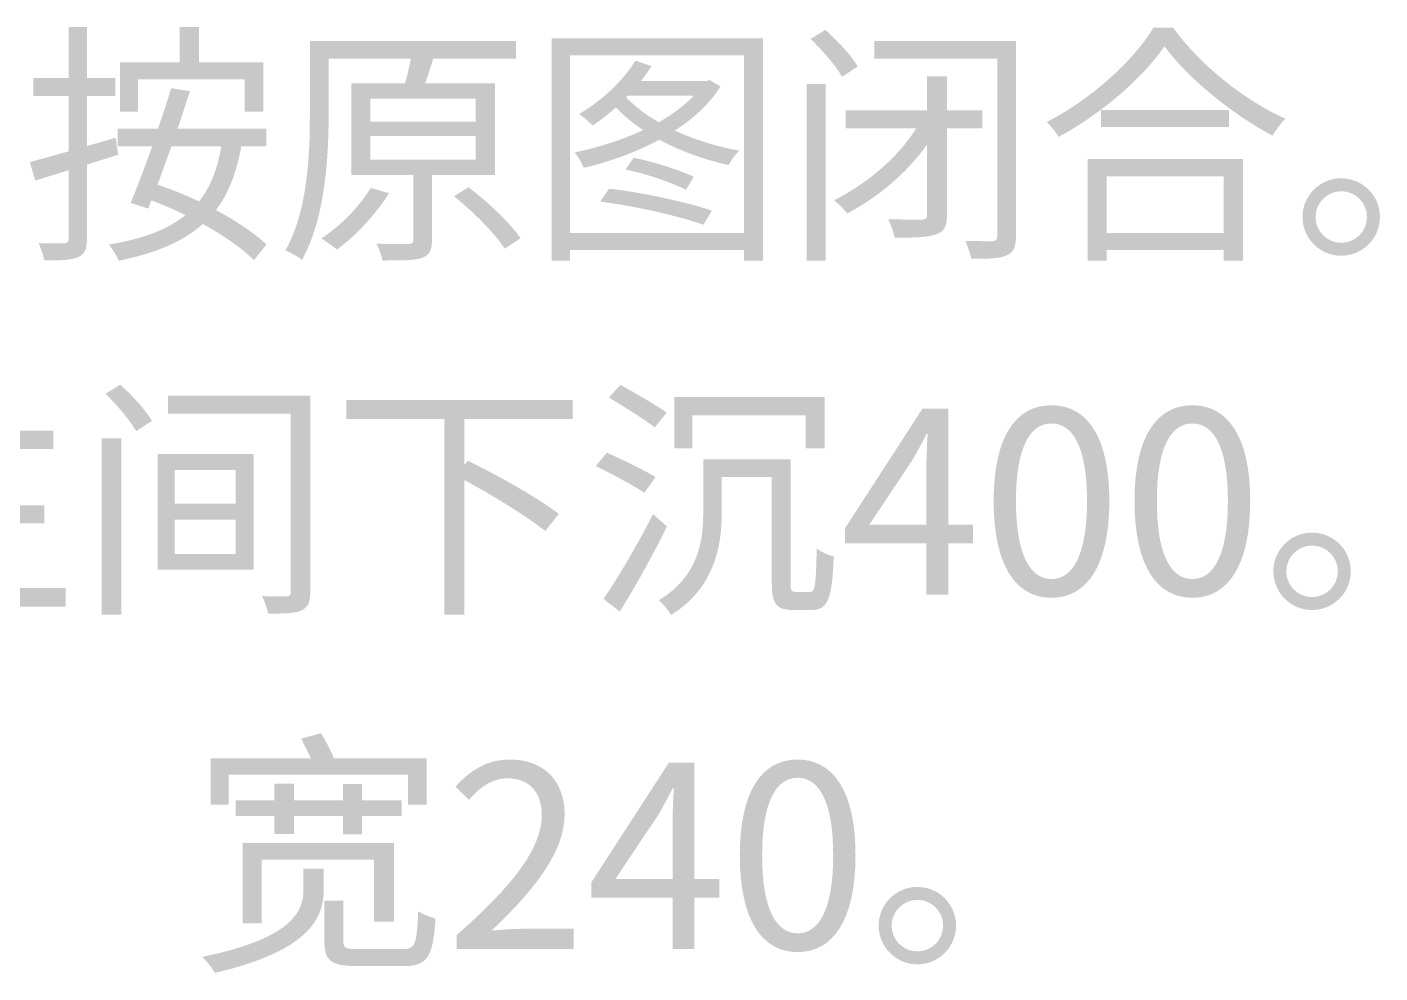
# Model space of a CAD drawing. Header units: millimetres. Extents: x -4600 to 229000, y -4300 to 19460.
# Drawn here: x 20593 to 22120, y 11368 to 12436 of the extents above; entities that cross this region are included whole.
import ezdxf

# ---------------------------------------------------------------- set-up
doc = ezdxf.new("R2010")
doc.units = ezdxf.units.MM
doc.header["$LTSCALE"] = 100
doc.layers.add('A-NOTE', color=7, linetype='Continuous', lineweight=18)

# ---------------------------------------------------------------- blocks, each defined once
blk = doc.blocks.new('A01_SHEET')
at = {"layer": 'A-NOTE'}
h = blk.add_hatch(color=256, dxfattribs=at)
edge = h.paths.add_edge_path()
edge.add_line((20639.5, 12435.7), (20639.5, 12378.1))
edge.add_line((20639.5, 12378.1), (20599.7, 12378.1))
edge.add_line((20599.7, 12378.1), (20599.7, 12357.7))
edge.add_line((20599.7, 12357.7), (20639.5, 12357.7))
edge.add_line((20639.5, 12357.7), (20639.5, 12295.3))
edge.add_line((20639.5, 12295.3), (20595.7, 12283.2))
edge.add_line((20595.7, 12283.2), (20601.7, 12262.3))
edge.add_line((20601.7, 12262.3), (20639.5, 12274.1))
edge.add_line((20639.5, 12274.1), (20639.5, 12197))
edge.add_spline(control_points=[(20639.5, 12197), (20639.5, 12192.7), (20637.8, 12191.6), (20634.1, 12191.6)], knot_values=[0, 0, 0, 0, 1, 1, 1, 1], degree=3, periodic=0)
edge.add_spline(control_points=[(20634.1, 12191.6), (20630.3, 12191.3), (20618.6, 12191.3), (20605.4, 12191.6)], knot_values=[0, 0, 0, 0, 1, 1, 1, 1], degree=3, periodic=0)
edge.add_spline(control_points=[(20605.4, 12191.6), (20608.3, 12185.8), (20611.1, 12177.2), (20612, 12172.1)], knot_values=[0, 0, 0, 0, 1, 1, 1, 1], degree=3, periodic=0)
edge.add_spline(control_points=[(20612, 12172.1), (20630.9, 12172.1), (20642.6, 12172.7), (20650.1, 12175.8)], knot_values=[0, 0, 0, 0, 1, 1, 1, 1], degree=3, periodic=0)
edge.add_spline(control_points=[(20650.1, 12175.8), (20657.5, 12179.2), (20660.1, 12185), (20660.1, 12197)], knot_values=[0, 0, 0, 0, 1, 1, 1, 1], degree=3, periodic=0)
edge.add_line((20660.1, 12197), (20660.1, 12280.4))
edge.add_line((20660.1, 12280.4), (20695.4, 12291.5))
edge.add_line((20695.4, 12291.5), (20692.5, 12310.7))
edge.add_line((20692.5, 12310.7), (20660.1, 12301.3))
edge.add_line((20660.1, 12301.3), (20660.1, 12357.7))
edge.add_line((20660.1, 12357.7), (20692.2, 12357.7))
edge.add_line((20692.2, 12357.7), (20692.2, 12378.1))
edge.add_line((20692.2, 12378.1), (20660.1, 12378.1))
edge.add_line((20660.1, 12378.1), (20660.1, 12435.7))
edge.add_line((20660.1, 12435.7), (20639.5, 12435.7))
for points in [[(20697.4, 12395.8), (20697.4, 12340), (20717.7, 12340), (20717.7, 12376.6), (20838.3, 12376.6), (20838.3, 12340.3), (20859.2, 12340.3), (20859.2, 12395.8), (20786.5, 12395.8), (20786.5, 12435.7), (20764.7, 12435.7), (20764.7, 12395.8), (20697.4, 12395.8)], [(21472.6, 12371.2), (21472.6, 12172.1), (21493.8, 12172.1), (21493.8, 12371.2), (21472.6, 12371.2)], [(21323.1, 12017.9), (21323.1, 11960), (21343.4, 11960), (21343.4, 11997.3), (21471.5, 11997.3), (21471.5, 11960), (21492.7, 11960), (21492.7, 12017.9), (21323.1, 12017.9)], [(20676.7, 11971.2), (20676.7, 11772.1), (20698.8, 11772.1), (20698.8, 11971.2), (20676.7, 11971.2)], [(20949.2, 11581.2), (20949.2, 11562.6), (20893.9, 11562.6), (20893.9, 11581.5), (20871.8, 11581.5), (20871.8, 11562.6), (20828, 11562.6), (20828, 11545.1), (20871.8, 11545.1), (20871.8, 11524.5), (20893.9, 11524.5), (20893.9, 11545.1), (20949.2, 11545.1), (20949.2, 11524.2), (20970.7, 11524.2), (20970.7, 11545.1), (21015.4, 11545.1), (21015.4, 11562.6), (20970.7, 11562.6), (20970.7, 11581.2), (20949.2, 11581.2)]]:
    blk.add_hatch(color=256, dxfattribs=at).paths.add_polyline_path(points)
h = blk.add_hatch(color=256, dxfattribs=at)
edge = h.paths.add_edge_path()
edge.add_spline(control_points=[(21476.9, 12422.2), (21490.4, 12409.3), (21505.9, 12391.2), (21512.4, 12379.5)], knot_values=[0, 0, 0, 0, 1, 1, 1, 1], degree=3, periodic=0)
edge.add_line((21512.4, 12379.5), (21530.2, 12391.2))
edge.add_spline(control_points=[(21530.2, 12391.2), (21523, 12403.3), (21507, 12420.5), (21493.5, 12432.5)], knot_values=[0, 0, 0, 0, 1, 1, 1, 1], degree=3, periodic=0)
edge.add_line((21493.5, 12432.5), (21476.9, 12422.2))
h = blk.add_hatch(color=256, dxfattribs=at)
edge = h.paths.add_edge_path()
edge.add_spline(control_points=[(21876.3, 12413.9), (21903.2, 12377.2), (21953.6, 12336.8), (21998.3, 12313)], knot_values=[0, 0, 0, 0, 1, 1, 1, 1], degree=3, periodic=0)
edge.add_spline(control_points=[(21998.3, 12313), (22002.1, 12319.3), (22007.5, 12326.8), (22012.7, 12332.2)], knot_values=[0, 0, 0, 0, 1, 1, 1, 1], degree=3, periodic=0)
edge.add_spline(control_points=[(22012.7, 12332.2), (21967.1, 12352.6), (21916.7, 12392.4), (21886, 12435.1)], knot_values=[0, 0, 0, 0, 1, 1, 1, 1], degree=3, periodic=0)
edge.add_line((21886, 12435.1), (21864, 12435.1))
edge.add_spline(control_points=[(21864, 12435.1), (21841.6, 12397.8), (21793.5, 12354), (21743.4, 12328.5)], knot_values=[0, 0, 0, 0, 1, 1, 1, 1], degree=3, periodic=0)
edge.add_spline(control_points=[(21743.4, 12328.5), (21747.9, 12323.9), (21754, 12316.5), (21756.8, 12311.6)], knot_values=[0, 0, 0, 0, 1, 1, 1, 1], degree=3, periodic=0)
edge.add_spline(control_points=[(21756.8, 12311.6), (21805.8, 12338), (21852.5, 12378.9), (21876.3, 12413.9)], knot_values=[0, 0, 0, 0, 1, 1, 1, 1], degree=3, periodic=0)
h.paths.add_polyline_path([(21804.7, 12342), (21804.7, 12322.8), (21949.3, 12322.8), (21949.3, 12342), (21804.7, 12342)], flags=0)
h = blk.add_hatch(color=256, dxfattribs=at)
edge = h.paths.add_edge_path()
edge.add_line((20958.6, 12372.1), (20958.6, 12268.6))
edge.add_line((20958.6, 12268.6), (21028.6, 12268.6))
edge.add_line((21028.6, 12268.6), (21028.6, 12195.6))
edge.add_spline(control_points=[(21028.6, 12195.6), (21028.6, 12192.1), (21027.4, 12191), (21023.1, 12190.7)], knot_values=[0, 0, 0, 0, 1, 1, 1, 1], degree=3, periodic=0)
edge.add_spline(control_points=[(21023.1, 12190.7), (21018.8, 12190.7), (21003.9, 12190.7), (20987, 12191)], knot_values=[0, 0, 0, 0, 1, 1, 1, 1], degree=3, periodic=0)
edge.add_spline(control_points=[(20987, 12191), (20989.9, 12185.5), (20992.7, 12177.5), (20993.6, 12172.1)], knot_values=[0, 0, 0, 0, 1, 1, 1, 1], degree=3, periodic=0)
edge.add_spline(control_points=[(20993.6, 12172.1), (21015.9, 12172.1), (21030, 12172.1), (21038.6, 12175.2), (21047.2, 12178.4), (21049.5, 12184.1), (21049.5, 12195.3)], knot_values=[0, 0, 0, 0, 1, 1, 1, 2, 2, 2, 2], degree=3, periodic=0)
edge.add_line((21049.5, 12195.3), (21049.5, 12268.6))
edge.add_line((21049.5, 12268.6), (21120.8, 12268.6))
edge.add_line((21120.8, 12268.6), (21120.8, 12372.1))
edge.add_line((21120.8, 12372.1), (21042, 12372.1))
edge.add_spline(control_points=[(21042, 12372.1), (21044.9, 12380.6), (21048, 12390.4), (21050.9, 12399.8)], knot_values=[0, 0, 0, 0, 1, 1, 1, 1], degree=3, periodic=0)
edge.add_line((21050.9, 12399.8), (21144.3, 12399.8))
edge.add_line((21144.3, 12399.8), (21144.3, 12419.9))
edge.add_line((21144.3, 12419.9), (20911.7, 12419.9))
edge.add_line((20911.7, 12419.9), (20911.7, 12336.8))
edge.add_spline(control_points=[(20911.7, 12336.8), (20911.7, 12291.8), (20909.4, 12228.5), (20884.2, 12183.5)], knot_values=[0, 0, 0, 0, 1, 1, 1, 1], degree=3, periodic=0)
edge.add_spline(control_points=[(20884.2, 12183.5), (20889.3, 12181.5), (20898.8, 12176.1), (20902.8, 12172.7)], knot_values=[0, 0, 0, 0, 1, 1, 1, 1], degree=3, periodic=0)
edge.add_spline(control_points=[(20902.8, 12172.7), (20929.1, 12219.6), (20932.9, 12289.3), (20932.9, 12336.8)], knot_values=[0, 0, 0, 0, 1, 1, 1, 1], degree=3, periodic=0)
edge.add_line((20932.9, 12336.8), (20932.9, 12399.8))
edge.add_line((20932.9, 12399.8), (21025.7, 12399.8))
edge.add_spline(control_points=[(21025.7, 12399.8), (21024, 12391.5), (21021.7, 12380.9), (21019.1, 12372.1)], knot_values=[0, 0, 0, 0, 1, 1, 1, 1], degree=3, periodic=0)
edge.add_line((21019.1, 12372.1), (20958.6, 12372.1))
edge = h.paths.add_edge_path(flags=0)
edge.add_spline(control_points=[(20980.4, 12254), (20967.2, 12232.5), (20946, 12210.8), (20924.6, 12197)], knot_values=[0, 0, 0, 0, 1, 1, 1, 1], degree=3, periodic=0)
edge.add_spline(control_points=[(20924.6, 12197), (20929.7, 12193.9), (20938.3, 12187.8), (20942.3, 12184.4)], knot_values=[0, 0, 0, 0, 1, 1, 1, 1], degree=3, periodic=0)
edge.add_spline(control_points=[(20942.3, 12184.4), (20963.2, 12199.9), (20985.9, 12223.9), (21001.1, 12248)], knot_values=[0, 0, 0, 0, 1, 1, 1, 1], degree=3, periodic=0)
edge.add_line((21001.1, 12248), (20980.4, 12254))
edge = h.paths.add_edge_path(flags=0)
edge.add_spline(control_points=[(21074.4, 12244.6), (21095.9, 12227.4), (21120.8, 12202.4), (21131.7, 12185.5)], knot_values=[0, 0, 0, 0, 1, 1, 1, 1], degree=3, periodic=0)
edge.add_line((21131.7, 12185.5), (21149.5, 12197.3))
edge.add_spline(control_points=[(21149.5, 12197.3), (21137.7, 12214.5), (21112.5, 12238.3), (21090.7, 12254.9)], knot_values=[0, 0, 0, 0, 1, 1, 1, 1], degree=3, periodic=0)
edge.add_line((21090.7, 12254.9), (21074.4, 12244.6))
h.paths.add_polyline_path([(20979.8, 12312.5), (21099, 12312.5), (21099, 12285.8), (20979.8, 12285.8), (20979.8, 12312.5)], flags=0)
h.paths.add_polyline_path([(20979.8, 12354.9), (21099, 12354.9), (21099, 12328.8), (20979.8, 12328.8), (20979.8, 12354.9)], flags=0)
h = blk.add_hatch(color=256, dxfattribs=at)
h.paths.add_polyline_path([(21184.7, 12423), (21184.7, 12172.1), (21205.3, 12172.1), (21205.3, 12184.1), (21401.9, 12184.1), (21401.9, 12172.1), (21423.3, 12172.1), (21423.3, 12423), (21184.7, 12423)])
h.paths.add_polyline_path([(21205.3, 12203.3), (21205.3, 12403.6), (21401.9, 12403.6), (21401.9, 12203.3), (21205.3, 12203.3)], flags=0)
edge = h.paths.add_edge_path(flags=0)
edge.add_spline(control_points=[(21279.2, 12397.8), (21264.9, 12374.3), (21240.3, 12352), (21215.6, 12337.4)], knot_values=[0, 0, 0, 0, 1, 1, 1, 1], degree=3, periodic=0)
edge.add_spline(control_points=[(21215.6, 12337.4), (21220.2, 12334.5), (21227.7, 12327.9), (21230.8, 12324.5)], knot_values=[0, 0, 0, 0, 1, 1, 1, 1], degree=3, periodic=0)
edge.add_spline(control_points=[(21230.8, 12324.5), (21239.4, 12330.2), (21248.3, 12337.1), (21257.2, 12344.8)], knot_values=[0, 0, 0, 0, 1, 1, 1, 1], degree=3, periodic=0)
edge.add_spline(control_points=[(21257.2, 12344.8), (21265.8, 12335.7), (21276.4, 12327.1), (21287.8, 12319.3)], knot_values=[0, 0, 0, 0, 1, 1, 1, 1], degree=3, periodic=0)
edge.add_spline(control_points=[(21287.8, 12319.3), (21263.5, 12307.9), (21236, 12299.3), (21210.5, 12294.1)], knot_values=[0, 0, 0, 0, 1, 1, 1, 1], degree=3, periodic=0)
edge.add_spline(control_points=[(21210.5, 12294.1), (21214.2, 12290.1), (21218.8, 12281.8), (21220.8, 12276.7)], knot_values=[0, 0, 0, 0, 1, 1, 1, 1], degree=3, periodic=0)
edge.add_spline(control_points=[(21220.8, 12276.7), (21248.9, 12283.2), (21278.9, 12293.8), (21306.2, 12308.5)], knot_values=[0, 0, 0, 0, 1, 1, 1, 1], degree=3, periodic=0)
edge.add_spline(control_points=[(21306.2, 12308.5), (21329.9, 12295.6), (21357.2, 12285.8), (21384.4, 12279.8)], knot_values=[0, 0, 0, 0, 1, 1, 1, 1], degree=3, periodic=0)
edge.add_spline(control_points=[(21384.4, 12279.8), (21387, 12285), (21392.4, 12292.4), (21396.4, 12296.1)], knot_values=[0, 0, 0, 0, 1, 1, 1, 1], degree=3, periodic=0)
edge.add_spline(control_points=[(21396.4, 12296.1), (21371.2, 12300.7), (21346, 12308.5), (21323.6, 12318.8)], knot_values=[0, 0, 0, 0, 1, 1, 1, 1], degree=3, periodic=0)
edge.add_spline(control_points=[(21323.6, 12318.8), (21345.1, 12332.8), (21363.2, 12349.1), (21375.2, 12368.6)], knot_values=[0, 0, 0, 0, 1, 1, 1, 1], degree=3, periodic=0)
edge.add_line((21375.2, 12368.6), (21362.9, 12375.8))
edge.add_line((21362.9, 12375.8), (21359.7, 12374.9))
edge.add_line((21359.7, 12374.9), (21285.5, 12374.9))
edge.add_spline(control_points=[(21285.5, 12374.9), (21289.8, 12380.4), (21293.8, 12385.8), (21297.3, 12391.5)], knot_values=[0, 0, 0, 0, 1, 1, 1, 1], degree=3, periodic=0)
edge.add_line((21297.3, 12391.5), (21279.2, 12397.8))
edge = h.paths.add_edge_path(flags=0)
edge.add_line((21268.9, 12356.3), (21270.9, 12358.3))
edge.add_line((21270.9, 12358.3), (21345.1, 12358.3))
edge.add_spline(control_points=[(21345.1, 12358.3), (21334.8, 12347.1), (21321.1, 12337.1), (21305.6, 12328.2)], knot_values=[0, 0, 0, 0, 1, 1, 1, 1], degree=3, periodic=0)
edge.add_spline(control_points=[(21305.6, 12328.2), (21291, 12336.5), (21278.4, 12346), (21268.9, 12356.3)], knot_values=[0, 0, 0, 0, 1, 1, 1, 1], degree=3, periodic=0)
edge = h.paths.add_edge_path(flags=0)
edge.add_spline(control_points=[(21239.4, 12238.5), (21278.9, 12233.7), (21328.5, 12222.2), (21356, 12212.5)], knot_values=[0, 0, 0, 0, 1, 1, 1, 1], degree=3, periodic=0)
edge.add_line((21356, 12212.5), (21365.5, 12228.5))
edge.add_spline(control_points=[(21365.5, 12228.5), (21337.7, 12237.7), (21288.1, 12248.9), (21249.4, 12253.2)], knot_values=[0, 0, 0, 0, 1, 1, 1, 1], degree=3, periodic=0)
edge.add_line((21249.4, 12253.2), (21239.4, 12238.5))
edge = h.paths.add_edge_path(flags=0)
edge.add_spline(control_points=[(21268.1, 12274.9), (21291, 12270.1), (21320.2, 12260), (21336.2, 12252)], knot_values=[0, 0, 0, 0, 1, 1, 1, 1], degree=3, periodic=0)
edge.add_line((21336.2, 12252), (21345.1, 12266.6))
edge.add_spline(control_points=[(21345.1, 12266.6), (21329.1, 12274.1), (21300.2, 12283.5), (21277.2, 12288.1)], knot_values=[0, 0, 0, 0, 1, 1, 1, 1], degree=3, periodic=0)
edge.add_line((21277.2, 12288.1), (21268.1, 12274.9))
h = blk.add_hatch(color=256, dxfattribs=at)
edge = h.paths.add_edge_path()
edge.add_line((21548.8, 12419.9), (21548.8, 12399.8))
edge.add_line((21548.8, 12399.8), (21687.5, 12399.8))
edge.add_line((21687.5, 12399.8), (21687.5, 12199.3))
edge.add_spline(control_points=[(21687.5, 12199.3), (21687.5, 12195.3), (21686.3, 12194.1), (21682, 12193.9)], knot_values=[0, 0, 0, 0, 1, 1, 1, 1], degree=3, periodic=0)
edge.add_spline(control_points=[(21682, 12193.9), (21678.3, 12193.9), (21664.6, 12193.9), (21651.4, 12194.1)], knot_values=[0, 0, 0, 0, 1, 1, 1, 1], degree=3, periodic=0)
edge.add_spline(control_points=[(21651.4, 12194.1), (21654.3, 12188.7), (21657.1, 12179.5), (21658.3, 12174.1)], knot_values=[0, 0, 0, 0, 1, 1, 1, 1], degree=3, periodic=0)
edge.add_spline(control_points=[(21658.3, 12174.1), (21677.5, 12173.8), (21690.1, 12174.4), (21698.1, 12177.8), (21705.8, 12181.2), (21708.7, 12187.3), (21708.7, 12199.3)], knot_values=[0, 0, 0, 0, 1, 1, 1, 2, 2, 2, 2], degree=3, periodic=0)
edge.add_line((21708.7, 12199.3), (21708.7, 12419.9))
edge.add_line((21708.7, 12419.9), (21548.8, 12419.9))
edge = h.paths.add_edge_path(flags=0)
edge.add_line((21608.4, 12380.1), (21608.4, 12341.7))
edge.add_line((21608.4, 12341.7), (21516.5, 12341.7))
edge.add_line((21516.5, 12341.7), (21516.5, 12321.3))
edge.add_line((21516.5, 12321.3), (21596.1, 12321.3))
edge.add_spline(control_points=[(21596.1, 12321.3), (21576.6, 12289.8), (21542.5, 12260), (21503.3, 12240)], knot_values=[0, 0, 0, 0, 1, 1, 1, 1], degree=3, periodic=0)
edge.add_spline(control_points=[(21503.3, 12240), (21508.1, 12236.5), (21515, 12229.4), (21518.2, 12225.1)], knot_values=[0, 0, 0, 0, 1, 1, 1, 1], degree=3, periodic=0)
edge.add_spline(control_points=[(21518.2, 12225.1), (21554.8, 12244.6), (21586.1, 12271.8), (21608.4, 12303)], knot_values=[0, 0, 0, 0, 1, 1, 1, 1], degree=3, periodic=0)
edge.add_line((21608.4, 12303), (21608.4, 12224.2))
edge.add_spline(control_points=[(21608.4, 12224.2), (21608.4, 12219.6), (21607, 12218.5), (21602.4, 12218.2)], knot_values=[0, 0, 0, 0, 1, 1, 1, 1], degree=3, periodic=0)
edge.add_spline(control_points=[(21602.4, 12218.2), (21597.5, 12218.2), (21581.5, 12218.2), (21564.6, 12218.8)], knot_values=[0, 0, 0, 0, 1, 1, 1, 1], degree=3, periodic=0)
edge.add_spline(control_points=[(21564.6, 12218.8), (21567.4, 12212.8), (21570.9, 12203.6), (21571.7, 12197.9)], knot_values=[0, 0, 0, 0, 1, 1, 1, 1], degree=3, periodic=0)
edge.add_spline(control_points=[(21571.7, 12197.9), (21594.7, 12197.9), (21609.6, 12198.2), (21618.4, 12201.6)], knot_values=[0, 0, 0, 0, 1, 1, 1, 1], degree=3, periodic=0)
edge.add_spline(control_points=[(21618.4, 12201.6), (21627.9, 12204.7), (21630.8, 12210.8), (21630.8, 12223.6)], knot_values=[0, 0, 0, 0, 1, 1, 1, 1], degree=3, periodic=0)
edge.add_line((21630.8, 12223.6), (21630.8, 12321.3))
edge.add_line((21630.8, 12321.3), (21670.9, 12321.3))
edge.add_line((21670.9, 12321.3), (21670.9, 12341.7))
edge.add_line((21670.9, 12341.7), (21630.8, 12341.7))
edge.add_line((21630.8, 12341.7), (21630.8, 12380.1))
edge.add_line((21630.8, 12380.1), (21608.4, 12380.1))
h = blk.add_hatch(color=256, dxfattribs=at)
edge = h.paths.add_edge_path()
edge.add_line((20694.8, 12320.8), (20694.8, 12301))
edge.add_line((20694.8, 12301), (20733.8, 12301))
edge.add_spline(control_points=[(20733.8, 12301), (20725.2, 12277.2), (20716.6, 12254), (20709.4, 12237.1)], knot_values=[0, 0, 0, 0, 1, 1, 1, 1], degree=3, periodic=0)
edge.add_line((20709.4, 12237.1), (20729.2, 12230.8))
edge.add_line((20729.2, 12230.8), (20732.9, 12240))
edge.add_spline(control_points=[(20732.9, 12240), (20745.5, 12235.1), (20758.7, 12229.7), (20771.3, 12223.4)], knot_values=[0, 0, 0, 0, 1, 1, 1, 1], degree=3, periodic=0)
edge.add_spline(control_points=[(20771.3, 12223.4), (20750.7, 12206.5), (20722.3, 12196.4), (20684.8, 12190.1)], knot_values=[0, 0, 0, 0, 1, 1, 1, 1], degree=3, periodic=0)
edge.add_spline(control_points=[(20684.8, 12190.1), (20688.8, 12185.5), (20694.2, 12176.7), (20695.9, 12171.8)], knot_values=[0, 0, 0, 0, 1, 1, 1, 1], degree=3, periodic=0)
edge.add_spline(control_points=[(20695.9, 12171.8), (20736.9, 12180.4), (20768.1, 12192.7), (20790.8, 12213.3)], knot_values=[0, 0, 0, 0, 1, 1, 1, 1], degree=3, periodic=0)
edge.add_spline(control_points=[(20790.8, 12213.3), (20814.5, 12200.2), (20835.5, 12185.8), (20848.6, 12172.4)], knot_values=[0, 0, 0, 0, 1, 1, 1, 1], degree=3, periodic=0)
edge.add_line((20848.6, 12172.4), (20862.7, 12190.1))
edge.add_spline(control_points=[(20862.7, 12190.1), (20849.2, 12203), (20828.6, 12216.8), (20805.7, 12229.1)], knot_values=[0, 0, 0, 0, 1, 1, 1, 1], degree=3, periodic=0)
edge.add_spline(control_points=[(20805.7, 12229.1), (20819.7, 12247.4), (20828.9, 12270.9), (20834.3, 12301)], knot_values=[0, 0, 0, 0, 1, 1, 1, 1], degree=3, periodic=0)
edge.add_line((20834.3, 12301), (20862.7, 12301))
edge.add_line((20862.7, 12301), (20862.7, 12320.8))
edge.add_line((20862.7, 12320.8), (20762.4, 12320.8))
edge.add_line((20762.4, 12320.8), (20776.4, 12363.2))
edge.add_line((20776.4, 12363.2), (20755.2, 12366.6))
edge.add_spline(control_points=[(20755.2, 12366.6), (20750.9, 12352.6), (20745.8, 12336.8), (20740.3, 12320.8)], knot_values=[0, 0, 0, 0, 1, 1, 1, 1], degree=3, periodic=0)
edge.add_line((20740.3, 12320.8), (20694.8, 12320.8))
edge = h.paths.add_edge_path(flags=0)
edge.add_line((20755.5, 12301), (20811.7, 12301))
edge.add_spline(control_points=[(20811.7, 12301), (20807.4, 12274.9), (20799.4, 12254.6), (20786.5, 12238.8)], knot_values=[0, 0, 0, 0, 1, 1, 1, 1], degree=3, periodic=0)
edge.add_spline(control_points=[(20786.5, 12238.8), (20771, 12246.3), (20755, 12252.6), (20739.8, 12257.7)], knot_values=[0, 0, 0, 0, 1, 1, 1, 1], degree=3, periodic=0)
edge.add_line((20739.8, 12257.7), (20755.5, 12301))
h = blk.add_hatch(color=256, dxfattribs=at)
h.paths.add_polyline_path([(21789.8, 12286.7), (21789.8, 12171.8), (21811, 12171.8), (21811, 12183.8), (21943.3, 12183.8), (21943.3, 12171.8), (21965.1, 12171.8), (21965.1, 12286.7), (21789.8, 12286.7)])
h.paths.add_polyline_path([(21811, 12203), (21811, 12267.2), (21943.3, 12267.2), (21943.3, 12203), (21811, 12203)], flags=0)
h = blk.add_hatch(color=256, dxfattribs=at)
edge = h.paths.add_edge_path()
edge.add_spline(control_points=[(22075.7, 12264.9), (22051.9, 12264.9), (22032.1, 12245.4), (22032.1, 12221.4), (22032.1, 12197), (22051.9, 12177.5), (22075.7, 12177.5), (22100, 12177.5), (22119.5, 12197), (22119.5, 12221.4), (22119.5, 12245.4), (22100, 12264.9), (22075.7, 12264.9)], knot_values=[0, 0, 0, 0, 1, 1, 1, 2, 2, 2, 3, 3, 3, 4, 4, 4, 4], degree=3, periodic=0)
edge = h.paths.add_edge_path(flags=0)
edge.add_spline(control_points=[(22075.7, 12192.1), (22059.9, 12192.1), (22046.8, 12205), (22046.8, 12221.4), (22046.8, 12237.1), (22059.9, 12250.3), (22075.7, 12250.3), (22092, 12250.3), (22104.9, 12237.1), (22104.9, 12221.4), (22104.9, 12205), (22092, 12192.1), (22075.7, 12192.1)], knot_values=[0, 0, 0, 0, 1, 1, 1, 2, 2, 2, 3, 3, 3, 4, 4, 4, 4], degree=3, periodic=0)
h = blk.add_hatch(color=256, dxfattribs=at)
edge = h.paths.add_edge_path()
edge.add_spline(control_points=[(20432.6, 12031.1), (20421.8, 11990.1), (20403.1, 11950.3), (20379.6, 11924.8)], knot_values=[0, 0, 0, 0, 1, 1, 1, 1], degree=3, periodic=0)
edge.add_spline(control_points=[(20379.6, 11924.8), (20385.1, 11921.9), (20394.5, 11915.6), (20398.8, 11911.9)], knot_values=[0, 0, 0, 0, 1, 1, 1, 1], degree=3, periodic=0)
edge.add_spline(control_points=[(20398.8, 11911.9), (20409.7, 11924.8), (20419.8, 11941.1), (20428.9, 11959.2)], knot_values=[0, 0, 0, 0, 1, 1, 1, 1], degree=3, periodic=0)
edge.add_line((20428.9, 11959.2), (20496.8, 11959.2))
edge.add_line((20496.8, 11959.2), (20496.8, 11895.8))
edge.add_line((20496.8, 11895.8), (20411.4, 11895.8))
edge.add_line((20411.4, 11895.8), (20411.4, 11875.2))
edge.add_line((20411.4, 11875.2), (20496.8, 11875.2))
edge.add_line((20496.8, 11875.2), (20496.8, 11802.2))
edge.add_line((20496.8, 11802.2), (20379.9, 11802.2))
edge.add_line((20379.9, 11802.2), (20379.9, 11781.2))
edge.add_line((20379.9, 11781.2), (20636.1, 11781.2))
edge.add_line((20636.1, 11781.2), (20636.1, 11802.2))
edge.add_line((20636.1, 11802.2), (20519.2, 11802.2))
edge.add_line((20519.2, 11802.2), (20519.2, 11875.2))
edge.add_line((20519.2, 11875.2), (20612, 11875.2))
edge.add_line((20612, 11875.2), (20612, 11895.8))
edge.add_line((20612, 11895.8), (20519.2, 11895.8))
edge.add_line((20519.2, 11895.8), (20519.2, 11959.2))
edge.add_line((20519.2, 11959.2), (20622.3, 11959.2))
edge.add_line((20622.3, 11959.2), (20622.3, 11980.1))
edge.add_line((20622.3, 11980.1), (20519.2, 11980.1))
edge.add_line((20519.2, 11980.1), (20519.2, 12035.7))
edge.add_line((20519.2, 12035.7), (20496.8, 12035.7))
edge.add_line((20496.8, 12035.7), (20496.8, 11980.1))
edge.add_line((20496.8, 11980.1), (20438.4, 11980.1))
edge.add_spline(control_points=[(20438.4, 11980.1), (20444.7, 11994.7), (20450.1, 12010.4), (20454.4, 12026.2)], knot_values=[0, 0, 0, 0, 1, 1, 1, 1], degree=3, periodic=0)
edge.add_line((20454.4, 12026.2), (20432.6, 12031.1))
h = blk.add_hatch(color=256, dxfattribs=at)
edge = h.paths.add_edge_path()
edge.add_spline(control_points=[(20681, 12021.6), (20694.2, 12009), (20709.1, 11991), (20715.7, 11979.5)], knot_values=[0, 0, 0, 0, 1, 1, 1, 1], degree=3, periodic=0)
edge.add_line((20715.7, 11979.5), (20733.5, 11991))
edge.add_spline(control_points=[(20733.5, 11991), (20726.6, 12003), (20711.1, 12019.9), (20697.7, 12031.9)], knot_values=[0, 0, 0, 0, 1, 1, 1, 1], degree=3, periodic=0)
edge.add_line((20697.7, 12031.9), (20681, 12021.6))
h = blk.add_hatch(color=256, dxfattribs=at)
edge = h.paths.add_edge_path()
edge.add_line((20751.5, 12019.6), (20751.5, 11999.3))
edge.add_line((20751.5, 11999.3), (20890.2, 11999.3))
edge.add_line((20890.2, 11999.3), (20890.2, 11798.2))
edge.add_spline(control_points=[(20890.2, 11798.2), (20890.2, 11794.4), (20889, 11793.3), (20885.3, 11793)], knot_values=[0, 0, 0, 0, 1, 1, 1, 1], degree=3, periodic=0)
edge.add_spline(control_points=[(20885.3, 11793), (20881.6, 11793), (20869.8, 11792.7), (20857.8, 11793.3)], knot_values=[0, 0, 0, 0, 1, 1, 1, 1], degree=3, periodic=0)
edge.add_spline(control_points=[(20857.8, 11793.3), (20860.7, 11787.8), (20863.5, 11778.7), (20864.7, 11773.5)], knot_values=[0, 0, 0, 0, 1, 1, 1, 1], degree=3, periodic=0)
edge.add_spline(control_points=[(20864.7, 11773.5), (20882.2, 11773.5), (20894.5, 11773.5), (20902.2, 11777)], knot_values=[0, 0, 0, 0, 1, 1, 1, 1], degree=3, periodic=0)
edge.add_spline(control_points=[(20902.2, 11777), (20909.7, 11780.7), (20912.2, 11786.1), (20912.2, 11798.2)], knot_values=[0, 0, 0, 0, 1, 1, 1, 1], degree=3, periodic=0)
edge.add_line((20912.2, 11798.2), (20912.2, 12019.6))
edge.add_line((20912.2, 12019.6), (20751.5, 12019.6))
h.paths.add_polyline_path([(20739.8, 11953.7), (20739.8, 11823.1), (20848.3, 11823.1), (20848.3, 11953.7), (20739.8, 11953.7)], flags=0)
h.paths.add_polyline_path([(20759.2, 11879.5), (20828, 11879.5), (20828, 11840.8), (20759.2, 11840.8), (20759.2, 11879.5)], flags=0)
h.paths.add_polyline_path([(20759.2, 11935.7), (20828, 11935.7), (20828, 11897.6), (20759.2, 11897.6), (20759.2, 11935.7)], flags=0)
h = blk.add_hatch(color=256, dxfattribs=at)
edge = h.paths.add_edge_path()
edge.add_spline(control_points=[(21249.2, 12017.3), (21266.3, 12007.3), (21289.5, 11992.7), (21301, 11983.5)], knot_values=[0, 0, 0, 0, 1, 1, 1, 1], degree=3, periodic=0)
edge.add_line((21301, 11983.5), (21314.5, 12000.4))
edge.add_spline(control_points=[(21314.5, 12000.4), (21302.4, 12008.7), (21279.2, 12022.5), (21262.3, 12031.6)], knot_values=[0, 0, 0, 0, 1, 1, 1, 1], degree=3, periodic=0)
edge.add_line((21262.3, 12031.6), (21249.2, 12017.3))
h = blk.add_hatch(color=256, dxfattribs=at)
edge = h.paths.add_edge_path()
edge.add_line((20952.9, 12014.5), (20952.9, 11993))
edge.add_line((20952.9, 11993), (21063.5, 11993))
edge.add_line((21063.5, 11993), (21063.5, 11772.4))
edge.add_line((21063.5, 11772.4), (21086.1, 11772.4))
edge.add_line((21086.1, 11772.4), (21086.1, 11924.2))
edge.add_spline(control_points=[(21086.1, 11924.2), (21119.1, 11906.4), (21157.5, 11882.7), (21177.5, 11866.6)], knot_values=[0, 0, 0, 0, 1, 1, 1, 1], degree=3, periodic=0)
edge.add_line((21177.5, 11866.6), (21192.7, 11886.1))
edge.add_spline(control_points=[(21192.7, 11886.1), (21169.8, 11903.6), (21124.2, 11929.4), (21090.2, 11946)], knot_values=[0, 0, 0, 0, 1, 1, 1, 1], degree=3, periodic=0)
edge.add_line((21090.2, 11946), (21086.1, 11941.4))
edge.add_line((21086.1, 11941.4), (21086.1, 11993))
edge.add_line((21086.1, 11993), (21208.2, 11993))
edge.add_line((21208.2, 11993), (21208.2, 12014.5))
edge.add_line((21208.2, 12014.5), (20952.9, 12014.5))
h = blk.add_hatch(color=256, dxfattribs=at)
h.paths.add_polyline_path([(21607.6, 11795), (21632.2, 11795), (21632.2, 11852.9), (21660.3, 11852.9), (21660.3, 11873.8), (21632.2, 11873.8), (21632.2, 12005), (21603.3, 12005), (21515.9, 11870.1), (21515.9, 11852.9), (21607.6, 11852.9), (21607.6, 11795)])
edge = h.paths.add_edge_path(flags=0)
edge.add_line((21607.6, 11873.8), (21543.1, 11873.8))
edge.add_line((21543.1, 11873.8), (21590.9, 11945.4))
edge.add_spline(control_points=[(21590.9, 11945.4), (21597, 11955.7), (21602.7, 11966.3), (21607.8, 11976.4)], knot_values=[0, 0, 0, 0, 1, 1, 1, 1], degree=3, periodic=0)
edge.add_line((21607.8, 11976.4), (21609, 11976.4))
edge.add_spline(control_points=[(21609, 11976.4), (21608.4, 11965.8), (21607.6, 11948.6), (21607.6, 11938.2)], knot_values=[0, 0, 0, 0, 1, 1, 1, 1], degree=3, periodic=0)
edge.add_line((21607.6, 11938.2), (21607.6, 11873.8))
h = blk.add_hatch(color=256, dxfattribs=at)
edge = h.paths.add_edge_path()
edge.add_spline(control_points=[(21748.8, 11791.3), (21788.6, 11791.3), (21814.1, 11827.4), (21814.1, 11900.7), (21814.1, 11973.5), (21788.6, 12008.7), (21748.8, 12008.7), (21708.7, 12008.7), (21683.5, 11973.5), (21683.5, 11900.7), (21683.5, 11827.4), (21708.7, 11791.3), (21748.8, 11791.3)], knot_values=[0, 0, 0, 0, 1, 1, 1, 2, 2, 2, 3, 3, 3, 4, 4, 4, 4], degree=3, periodic=0)
edge = h.paths.add_edge_path(flags=0)
edge.add_spline(control_points=[(21748.8, 11812.5), (21725, 11812.5), (21708.7, 11839.1), (21708.7, 11900.7), (21708.7, 11962), (21725, 11988.1), (21748.8, 11988.1), (21772.6, 11988.1), (21788.9, 11962), (21788.9, 11900.7), (21788.9, 11839.1), (21772.6, 11812.5), (21748.8, 11812.5)], knot_values=[0, 0, 0, 0, 1, 1, 1, 2, 2, 2, 3, 3, 3, 4, 4, 4, 4], degree=3, periodic=0)
h = blk.add_hatch(color=256, dxfattribs=at)
edge = h.paths.add_edge_path()
edge.add_spline(control_points=[(21907.8, 11791.3), (21947.6, 11791.3), (21973.1, 11827.4), (21973.1, 11900.7), (21973.1, 11973.5), (21947.6, 12008.7), (21907.8, 12008.7), (21867.7, 12008.7), (21842.5, 11973.5), (21842.5, 11900.7), (21842.5, 11827.4), (21867.7, 11791.3), (21907.8, 11791.3)], knot_values=[0, 0, 0, 0, 1, 1, 1, 2, 2, 2, 3, 3, 3, 4, 4, 4, 4], degree=3, periodic=0)
edge = h.paths.add_edge_path(flags=0)
edge.add_spline(control_points=[(21907.8, 11812.5), (21884, 11812.5), (21867.7, 11839.1), (21867.7, 11900.7), (21867.7, 11962), (21884, 11988.1), (21907.8, 11988.1), (21931.6, 11988.1), (21947.9, 11962), (21947.9, 11900.7), (21947.9, 11839.1), (21931.6, 11812.5), (21907.8, 11812.5)], knot_values=[0, 0, 0, 0, 1, 1, 1, 2, 2, 2, 3, 3, 3, 4, 4, 4, 4], degree=3, periodic=0)
h = blk.add_hatch(color=256, dxfattribs=at)
edge = h.paths.add_edge_path()
edge.add_spline(control_points=[(21234.5, 11940), (21252.6, 11931.1), (21276.9, 11918.2), (21289.3, 11909.9)], knot_values=[0, 0, 0, 0, 1, 1, 1, 1], degree=3, periodic=0)
edge.add_line((21289.3, 11909.9), (21301.9, 11927.6))
edge.add_spline(control_points=[(21301.9, 11927.6), (21289, 11935.4), (21264.6, 11947.4), (21246.9, 11955.2)], knot_values=[0, 0, 0, 0, 1, 1, 1, 1], degree=3, periodic=0)
edge.add_line((21246.9, 11955.2), (21234.5, 11940))
h = blk.add_hatch(color=256, dxfattribs=at)
edge = h.paths.add_edge_path()
edge.add_line((21355.7, 11947.7), (21355.7, 11887.3))
edge.add_spline(control_points=[(21355.7, 11887.3), (21355.7, 11854.6), (21350, 11815.6), (21305.6, 11788.4)], knot_values=[0, 0, 0, 0, 1, 1, 1, 1], degree=3, periodic=0)
edge.add_spline(control_points=[(21305.6, 11788.4), (21309.9, 11785.3), (21317.1, 11776.4), (21319.3, 11771.8)], knot_values=[0, 0, 0, 0, 1, 1, 1, 1], degree=3, periodic=0)
edge.add_spline(control_points=[(21319.3, 11771.8), (21368, 11801.9), (21376.6, 11849.1), (21376.6, 11886.7)], knot_values=[0, 0, 0, 0, 1, 1, 1, 1], degree=3, periodic=0)
edge.add_line((21376.6, 11886.7), (21376.6, 11927.6))
edge.add_line((21376.6, 11927.6), (21433.1, 11927.6))
edge.add_line((21433.1, 11927.6), (21433.1, 11807.9))
edge.add_spline(control_points=[(21433.1, 11807.9), (21433.1, 11784.1), (21438.5, 11777.5), (21457.1, 11777.5), (21460.6, 11777.5), (21474.3, 11777.5), (21478.1, 11777.5), (21496.7, 11777.5), (21501.3, 11791), (21503, 11838)], knot_values=[0, 0, 0, 0, 1, 1, 1, 2, 2, 2, 3, 3, 3, 3], degree=3, periodic=0)
edge.add_spline(control_points=[(21503, 11838), (21497.3, 11839.4), (21488.4, 11843.1), (21483.8, 11847.1)], knot_values=[0, 0, 0, 0, 1, 1, 1, 1], degree=3, periodic=0)
edge.add_spline(control_points=[(21483.8, 11847.1), (21482.9, 11805.3), (21482.1, 11797.9), (21476.3, 11797.9), (21473.2, 11797.9), (21462.6, 11797.9), (21460.6, 11797.9), (21455.1, 11797.9), (21454.3, 11799), (21454.3, 11807.9)], knot_values=[0, 0, 0, 0, 1, 1, 1, 2, 2, 2, 3, 3, 3, 3], degree=3, periodic=0)
edge.add_line((21454.3, 11807.9), (21454.3, 11947.7))
edge.add_line((21454.3, 11947.7), (21355.7, 11947.7))
h = blk.add_hatch(color=256, dxfattribs=at)
edge = h.paths.add_edge_path()
edge.add_line((21243.1, 11790.1), (21261.5, 11775.8))
edge.add_spline(control_points=[(21261.5, 11775.8), (21278.7, 11803), (21299.3, 11840.3), (21314.8, 11871.8)], knot_values=[0, 0, 0, 0, 1, 1, 1, 1], degree=3, periodic=0)
edge.add_line((21314.8, 11871.8), (21299, 11885.8))
edge.add_spline(control_points=[(21299, 11885.8), (21282.1, 11852), (21258.9, 11813), (21243.1, 11790.1)], knot_values=[0, 0, 0, 0, 1, 1, 1, 1], degree=3, periodic=0)
h = blk.add_hatch(color=256, dxfattribs=at)
edge = h.paths.add_edge_path()
edge.add_spline(control_points=[(22042.7, 11864.9), (22019, 11864.9), (21999.2, 11845.4), (21999.2, 11821.4), (21999.2, 11797), (22019, 11777.5), (22042.7, 11777.5), (22067.1, 11777.5), (22086.6, 11797), (22086.6, 11821.4), (22086.6, 11845.4), (22067.1, 11864.9), (22042.7, 11864.9)], knot_values=[0, 0, 0, 0, 1, 1, 1, 2, 2, 2, 3, 3, 3, 4, 4, 4, 4], degree=3, periodic=0)
edge = h.paths.add_edge_path(flags=0)
edge.add_spline(control_points=[(22042.7, 11792.1), (22027, 11792.1), (22013.8, 11805), (22013.8, 11821.4), (22013.8, 11837.1), (22027, 11850.3), (22042.7, 11850.3), (22059.1, 11850.3), (22072, 11837.1), (22072, 11821.4), (22072, 11805), (22059.1, 11792.1), (22042.7, 11792.1)], knot_values=[0, 0, 0, 0, 1, 1, 1, 2, 2, 2, 3, 3, 3, 4, 4, 4, 4], degree=3, periodic=0)
h = blk.add_hatch(color=256, dxfattribs=at)
edge = h.paths.add_edge_path()
edge.add_spline(control_points=[(20901.9, 11632.2), (20905.6, 11625.3), (20909.4, 11617.3), (20912.8, 11610.2)], knot_values=[0, 0, 0, 0, 1, 1, 1, 1], degree=3, periodic=0)
edge.add_line((20912.8, 11610.2), (20799.9, 11610.2))
edge.add_line((20799.9, 11610.2), (20799.9, 11557.7))
edge.add_line((20799.9, 11557.7), (20820, 11557.7))
edge.add_line((20820, 11557.7), (20820, 11591.5))
edge.add_line((20820, 11591.5), (21022.5, 11591.5))
edge.add_line((21022.5, 11591.5), (21022.5, 11557.7))
edge.add_line((21022.5, 11557.7), (21043.5, 11557.7))
edge.add_line((21043.5, 11557.7), (21043.5, 11610.2))
edge.add_line((21043.5, 11610.2), (20938.9, 11610.2))
edge.add_spline(control_points=[(20938.9, 11610.2), (20935.4, 11618.8), (20929.4, 11630.2), (20924.3, 11638.5)], knot_values=[0, 0, 0, 0, 1, 1, 1, 1], degree=3, periodic=0)
edge.add_line((20924.3, 11638.5), (20901.9, 11632.2))
h = blk.add_hatch(color=256, dxfattribs=at)
edge = h.paths.add_edge_path()
edge.add_line((21077.3, 11395), (21209.3, 11395))
edge.add_line((21209.3, 11395), (21209.3, 11417.6))
edge.add_line((21209.3, 11417.6), (21151.2, 11417.6))
edge.add_spline(control_points=[(21151.2, 11417.6), (21140.6, 11417.6), (21127.7, 11416.5), (21116.8, 11415.6)], knot_values=[0, 0, 0, 0, 1, 1, 1, 1], degree=3, periodic=0)
edge.add_spline(control_points=[(21116.8, 11415.6), (21166.1, 11462.3), (21199.3, 11505), (21199.3, 11547.1), (21199.3, 11584.4), (21175.5, 11608.7), (21138, 11608.7), (21111.4, 11608.7), (21093, 11596.7), (21076.1, 11578.1)], knot_values=[0, 0, 0, 0, 1, 1, 1, 2, 2, 2, 3, 3, 3, 3], degree=3, periodic=0)
edge.add_line((21076.1, 11578.1), (21091.3, 11563.2))
edge.add_spline(control_points=[(21091.3, 11563.2), (21103, 11577.2), (21117.7, 11587.5), (21134.8, 11587.5), (21160.9, 11587.5), (21173.5, 11570), (21173.5, 11546), (21173.5, 11509.9), (21143.2, 11468.1), (21077.3, 11410.5)], knot_values=[0, 0, 0, 0, 1, 1, 1, 2, 2, 2, 3, 3, 3, 3], degree=3, periodic=0)
edge.add_line((21077.3, 11410.5), (21077.3, 11395))
h = blk.add_hatch(color=256, dxfattribs=at)
edge = h.paths.add_edge_path()
edge.add_spline(control_points=[(21462.3, 11391.3), (21502.1, 11391.3), (21527.6, 11427.4), (21527.6, 11500.7), (21527.6, 11573.5), (21502.1, 11608.7), (21462.3, 11608.7), (21422.2, 11608.7), (21397, 11573.5), (21397, 11500.7), (21397, 11427.4), (21422.2, 11391.3), (21462.3, 11391.3)], knot_values=[0, 0, 0, 0, 1, 1, 1, 2, 2, 2, 3, 3, 3, 4, 4, 4, 4], degree=3, periodic=0)
edge = h.paths.add_edge_path(flags=0)
edge.add_spline(control_points=[(21462.3, 11412.5), (21438.5, 11412.5), (21422.2, 11439.1), (21422.2, 11500.7), (21422.2, 11562), (21438.5, 11588.1), (21462.3, 11588.1), (21486.1, 11588.1), (21502.4, 11562), (21502.4, 11500.7), (21502.4, 11439.1), (21486.1, 11412.5), (21462.3, 11412.5)], knot_values=[0, 0, 0, 0, 1, 1, 1, 2, 2, 2, 3, 3, 3, 4, 4, 4, 4], degree=3, periodic=0)
h = blk.add_hatch(color=256, dxfattribs=at)
h.paths.add_polyline_path([(21321.1, 11395), (21345.7, 11395), (21345.7, 11452.9), (21373.8, 11452.9), (21373.8, 11473.8), (21345.7, 11473.8), (21345.7, 11605), (21316.8, 11605), (21229.4, 11470.1), (21229.4, 11452.9), (21321.1, 11452.9), (21321.1, 11395)])
edge = h.paths.add_edge_path(flags=0)
edge.add_line((21321.1, 11473.8), (21256.6, 11473.8))
edge.add_line((21256.6, 11473.8), (21304.4, 11545.4))
edge.add_spline(control_points=[(21304.4, 11545.4), (21310.5, 11555.7), (21316.2, 11566.3), (21321.4, 11576.4)], knot_values=[0, 0, 0, 0, 1, 1, 1, 1], degree=3, periodic=0)
edge.add_line((21321.4, 11576.4), (21322.5, 11576.4))
edge.add_spline(control_points=[(21322.5, 11576.4), (21321.9, 11565.8), (21321.1, 11548.6), (21321.1, 11538.2)], knot_values=[0, 0, 0, 0, 1, 1, 1, 1], degree=3, periodic=0)
edge.add_line((21321.1, 11538.2), (21321.1, 11473.8))
h = blk.add_hatch(color=256, dxfattribs=at)
edge = h.paths.add_edge_path()
edge.add_line((20904.5, 11485.5), (20904.5, 11462.9))
edge.add_spline(control_points=[(20904.5, 11462.9), (20904.5, 11439.7), (20896.5, 11407.9), (20790.2, 11385.8)], knot_values=[0, 0, 0, 0, 1, 1, 1, 1], degree=3, periodic=0)
edge.add_spline(control_points=[(20790.2, 11385.8), (20795.3, 11381.2), (20801.9, 11372.9), (20804.5, 11367.8)], knot_values=[0, 0, 0, 0, 1, 1, 1, 1], degree=3, periodic=0)
edge.add_spline(control_points=[(20804.5, 11367.8), (20914.8, 11393.6), (20927.4, 11432.2), (20927.4, 11462.3)], knot_values=[0, 0, 0, 0, 1, 1, 1, 1], degree=3, periodic=0)
edge.add_line((20927.4, 11462.3), (20927.4, 11485.5))
edge.add_line((20927.4, 11485.5), (20904.5, 11485.5))
h.paths.add_polyline_path([(20835.7, 11514.5), (20835.7, 11423.9), (20857.2, 11423.9), (20857.2, 11495.8), (20984.1, 11495.8), (20984.1, 11425.7), (21006.5, 11425.7), (21006.5, 11514.5), (20835.7, 11514.5)], flags=0)
h = blk.add_hatch(color=256, dxfattribs=at)
edge = h.paths.add_edge_path()
edge.add_spline(control_points=[(21597.2, 11464.9), (21573.5, 11464.9), (21553.7, 11445.4), (21553.7, 11421.4), (21553.7, 11397), (21573.5, 11377.5), (21597.2, 11377.5), (21621.6, 11377.5), (21641.1, 11397), (21641.1, 11421.4), (21641.1, 11445.4), (21621.6, 11464.9), (21597.2, 11464.9)], knot_values=[0, 0, 0, 0, 1, 1, 1, 2, 2, 2, 3, 3, 3, 4, 4, 4, 4], degree=3, periodic=0)
edge = h.paths.add_edge_path(flags=0)
edge.add_spline(control_points=[(21597.2, 11392.1), (21581.5, 11392.1), (21568.3, 11405), (21568.3, 11421.4), (21568.3, 11437.1), (21581.5, 11450.3), (21597.2, 11450.3), (21613.6, 11450.3), (21626.5, 11437.1), (21626.5, 11421.4), (21626.5, 11405), (21613.6, 11392.1), (21597.2, 11392.1)], knot_values=[0, 0, 0, 0, 1, 1, 1, 2, 2, 2, 3, 3, 3, 4, 4, 4, 4], degree=3, periodic=0)
h = blk.add_hatch(color=256, dxfattribs=at)
edge = h.paths.add_edge_path()
edge.add_line((20928, 11449.4), (20928, 11403.3))
edge.add_spline(control_points=[(20928, 11403.3), (20928, 11381.5), (20935.7, 11375.5), (20965, 11375.5), (20971.3, 11375.5), (21011.4, 11375.5), (21018, 11375.5), (21044.3, 11375.5), (21050.9, 11385.8), (21053.5, 11429.4)], knot_values=[0, 0, 0, 0, 1, 1, 1, 2, 2, 2, 3, 3, 3, 3], degree=3, periodic=0)
edge.add_spline(control_points=[(21053.5, 11429.4), (21047.7, 11430.8), (21038.9, 11434), (21034, 11437.7)], knot_values=[0, 0, 0, 0, 1, 1, 1, 1], degree=3, periodic=0)
edge.add_spline(control_points=[(21034, 11437.7), (21032.6, 11399.9), (21030.6, 11394.7), (21016.5, 11394.7), (21007.4, 11394.7), (20973.5, 11394.7), (20966.7, 11394.7), (20952.1, 11394.7), (20949.5, 11395.9), (20949.5, 11403.6)], knot_values=[0, 0, 0, 0, 1, 1, 1, 2, 2, 2, 3, 3, 3, 3], degree=3, periodic=0)
edge.add_line((20949.5, 11403.6), (20949.5, 11449.4))
edge.add_line((20949.5, 11449.4), (20928, 11449.4))

msp = doc.modelspace()

# ---------------------------------------------------------------- block references
msp.add_blockref('A01_SHEET', (0, 0))

doc.saveas('drawing.dxf')
